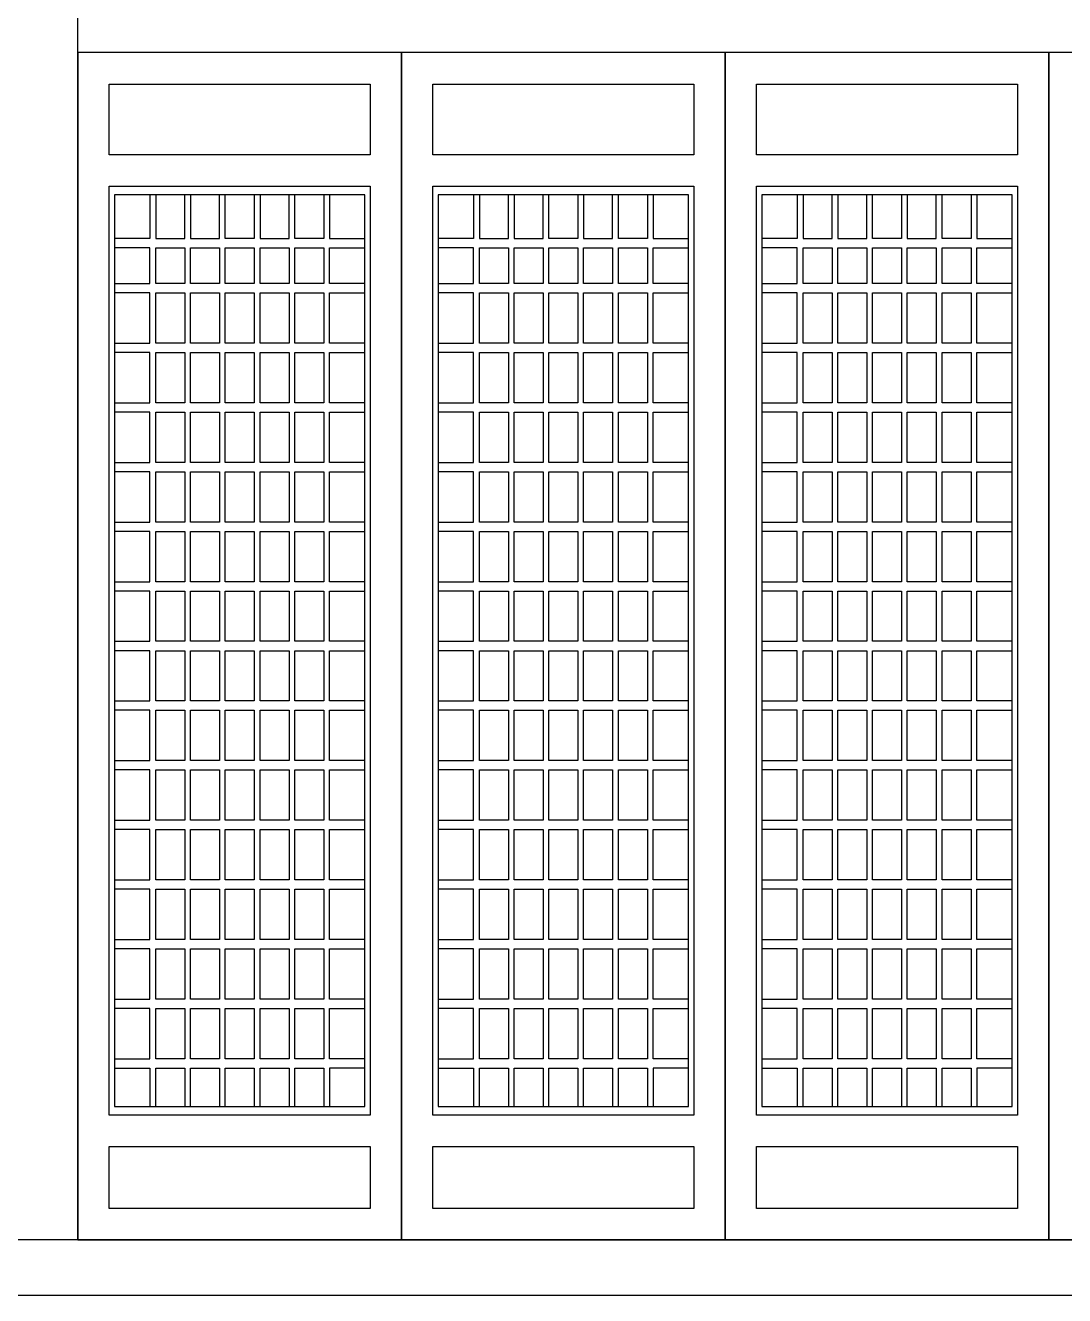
# Model space of a CAD drawing. Extents: x -20250 to 331240, y -699 to 63168.
# Drawn here: x 71886 to 73304, y 11901 to 13635 of the extents above; entities that cross this region are included whole.
import ezdxf

# ---------------------------------------------------------------- set-up
doc = ezdxf.new("R2010")
doc.units = 0
doc.header["$LTSCALE"] = 1000
doc.header["$MEASUREMENT"] = 0
doc.layers.add('WALL', color=9, linetype='Continuous')
doc.layers.add('窗', color=4, linetype='Continuous')

msp = doc.modelspace()

# ---------------------------------------------------------------- linework, layer by layer
at = {"layer": 'WALL'}
for points in [[(71958, 11977.2, 0), (71958, 13711.4, 0)], [(77782.2, 11977.2, 0), (68899.1, 11977.2, 0)], [(77782.2, 11901.2, 0), (68899.1, 11901.2, 0)]]:
    msp.add_polyline3d(points, dxfattribs=at)
at = {"layer": '窗'}
for points in [[(72399.6, 13597.8, 0), (71958, 13597.8, 0), (71958, 11977.2, 0), (72399.6, 11977.2, 0)], [(72841.2, 13597.8, 0), (72399.6, 13597.8, 0), (72399.6, 11977.2, 0), (72841.2, 11977.2, 0)], [(73282.7, 13597.8, 0), (72841.2, 13597.8, 0), (72841.2, 11977.2, 0), (73282.7, 11977.2, 0)], [(73724.3, 13597.8, 0), (73282.7, 13597.8, 0), (73282.7, 11977.2, 0), (73724.3, 11977.2, 0)], [(72000.8, 13555, 0), (72356.8, 13555, 0), (72356.8, 13458.2, 0), (72000.8, 13458.2, 0)], [(72442.4, 13555, 0), (72798.3, 13555, 0), (72798.3, 13458.2, 0), (72442.4, 13458.2, 0)], [(72884, 13555, 0), (73239.9, 13555, 0), (73239.9, 13458.2, 0), (72884, 13458.2, 0)], [(72000.8, 13415.4, 0), (72356.8, 13415.4, 0), (72356.8, 12147.5, 0), (72000.8, 12147.5, 0)], [(72008, 13403.7, 0), (72008, 12159.2, 0), (72349.6, 12159.2, 0), (72349.6, 13403.7, 0)], [(72442.4, 13415.4, 0), (72798.3, 13415.4, 0), (72798.3, 12147.5, 0), (72442.4, 12147.5, 0)], [(72449.6, 13403.7, 0), (72449.6, 12159.2, 0), (72791.1, 12159.2, 0), (72791.1, 13403.7, 0)], [(72884, 13415.4, 0), (73239.9, 13415.4, 0), (73239.9, 12147.5, 0), (72884, 12147.5, 0)], [(72891.2, 13403.7, 0), (72891.2, 12159.2, 0), (73232.7, 12159.2, 0), (73232.7, 13403.7, 0)], [(72103.7, 13282.7, 0), (72064.2, 13282.7, 0), (72064.2, 13331.2, 0), (72103.7, 13331.2, 0)], [(72111.6, 13331.2, 0), (72151.1, 13331.2, 0), (72151.1, 13282.7, 0), (72111.6, 13282.7, 0)], [(72159, 13331.2, 0), (72198.5, 13331.2, 0), (72198.5, 13282.7, 0), (72159, 13282.7, 0)], [(72206.5, 13331.2, 0), (72246, 13331.2, 0), (72246, 13282.7, 0), (72206.5, 13282.7, 0)], [(72253.9, 13331.2, 0), (72293.4, 13331.2, 0), (72293.4, 13282.7, 0), (72253.9, 13282.7, 0)], [(72545.3, 13282.7, 0), (72505.8, 13282.7, 0), (72505.8, 13331.2, 0), (72545.3, 13331.2, 0)], [(72553.2, 13331.2, 0), (72592.7, 13331.2, 0), (72592.7, 13282.7, 0), (72553.2, 13282.7, 0)], [(72600.6, 13331.2, 0), (72640.1, 13331.2, 0), (72640.1, 13282.7, 0), (72600.6, 13282.7, 0)], [(72648, 13331.2, 0), (72687.5, 13331.2, 0), (72687.5, 13282.7, 0), (72648, 13282.7, 0)], [(72695.5, 13331.2, 0), (72735, 13331.2, 0), (72735, 13282.7, 0), (72695.5, 13282.7, 0)], [(72986.9, 13282.7, 0), (72947.3, 13282.7, 0), (72947.3, 13331.2, 0), (72986.9, 13331.2, 0)], [(72994.8, 13331.2, 0), (73034.3, 13331.2, 0), (73034.3, 13282.7, 0), (72994.8, 13282.7, 0)], [(73042.2, 13331.2, 0), (73081.7, 13331.2, 0), (73081.7, 13282.7, 0), (73042.2, 13282.7, 0)], [(73089.6, 13331.2, 0), (73129.1, 13331.2, 0), (73129.1, 13282.7, 0), (73089.6, 13282.7, 0)], [(73137, 13331.2, 0), (73176.5, 13331.2, 0), (73176.5, 13282.7, 0), (73137, 13282.7, 0)], [(72103.7, 13201.2, 0), (72064.2, 13201.2, 0), (72064.2, 13269.8, 0), (72103.7, 13269.8, 0)], [(72151.1, 13201.2, 0), (72111.6, 13201.2, 0), (72111.6, 13269.8, 0), (72151.1, 13269.8, 0)], [(72159, 13269.8, 0), (72198.5, 13269.8, 0), (72198.5, 13201.2, 0), (72159, 13201.2, 0)], [(72246, 13201.2, 0), (72206.5, 13201.2, 0), (72206.5, 13269.8, 0), (72246, 13269.8, 0)], [(72253.9, 13269.8, 0), (72293.4, 13269.8, 0), (72293.4, 13201.2, 0), (72253.9, 13201.2, 0)], [(72545.3, 13201.2, 0), (72505.8, 13201.2, 0), (72505.8, 13269.8, 0), (72545.3, 13269.8, 0)], [(72592.7, 13201.2, 0), (72553.2, 13201.2, 0), (72553.2, 13269.8, 0), (72592.7, 13269.8, 0)], [(72600.6, 13269.8, 0), (72640.1, 13269.8, 0), (72640.1, 13201.2, 0), (72600.6, 13201.2, 0)], [(72687.5, 13201.2, 0), (72648, 13201.2, 0), (72648, 13269.8, 0), (72687.5, 13269.8, 0)], [(72695.5, 13269.8, 0), (72735, 13269.8, 0), (72735, 13201.2, 0), (72695.5, 13201.2, 0)], [(72986.9, 13201.2, 0), (72947.3, 13201.2, 0), (72947.3, 13269.8, 0), (72986.9, 13269.8, 0)], [(73034.3, 13201.2, 0), (72994.8, 13201.2, 0), (72994.8, 13269.8, 0), (73034.3, 13269.8, 0)], [(73042.2, 13269.8, 0), (73081.7, 13269.8, 0), (73081.7, 13201.2, 0), (73042.2, 13201.2, 0)], [(73129.1, 13201.2, 0), (73089.6, 13201.2, 0), (73089.6, 13269.8, 0), (73129.1, 13269.8, 0)], [(73137, 13269.8, 0), (73176.5, 13269.8, 0), (73176.5, 13201.2, 0), (73137, 13201.2, 0)], [(72103.7, 13119.9, 0), (72064.2, 13119.9, 0), (72064.2, 13188.4, 0), (72103.7, 13188.4, 0)], [(72111.6, 13188.4, 0), (72151.1, 13188.4, 0), (72151.1, 13119.9, 0), (72111.6, 13119.9, 0)], [(72159, 13188.4, 0), (72198.5, 13188.4, 0), (72198.5, 13119.9, 0), (72159, 13119.9, 0)], [(72206.5, 13188.4, 0), (72246, 13188.4, 0), (72246, 13119.9, 0), (72206.5, 13119.9, 0)], [(72253.9, 13188.4, 0), (72293.4, 13188.4, 0), (72293.4, 13119.9, 0), (72253.9, 13119.9, 0)], [(72545.3, 13119.9, 0), (72505.8, 13119.9, 0), (72505.8, 13188.4, 0), (72545.3, 13188.4, 0)], [(72553.2, 13188.4, 0), (72592.7, 13188.4, 0), (72592.7, 13119.9, 0), (72553.2, 13119.9, 0)], [(72600.6, 13188.4, 0), (72640.1, 13188.4, 0), (72640.1, 13119.9, 0), (72600.6, 13119.9, 0)], [(72648, 13188.4, 0), (72687.5, 13188.4, 0), (72687.5, 13119.9, 0), (72648, 13119.9, 0)], [(72695.5, 13188.4, 0), (72735, 13188.4, 0), (72735, 13119.9, 0), (72695.5, 13119.9, 0)], [(72986.9, 13119.9, 0), (72947.3, 13119.9, 0), (72947.3, 13188.4, 0), (72986.9, 13188.4, 0)], [(72994.8, 13188.4, 0), (73034.3, 13188.4, 0), (73034.3, 13119.9, 0), (72994.8, 13119.9, 0)], [(73042.2, 13188.4, 0), (73081.7, 13188.4, 0), (73081.7, 13119.9, 0), (73042.2, 13119.9, 0)], [(73089.6, 13188.4, 0), (73129.1, 13188.4, 0), (73129.1, 13119.9, 0), (73089.6, 13119.9, 0)], [(73137, 13188.4, 0), (73176.5, 13188.4, 0), (73176.5, 13119.9, 0), (73137, 13119.9, 0)], [(72103.7, 13038.5, 0), (72064.2, 13038.5, 0), (72064.2, 13107, 0), (72103.7, 13107, 0)], [(72151.1, 13038.5, 0), (72111.6, 13038.5, 0), (72111.6, 13107, 0), (72151.1, 13107, 0)], [(72159, 13107, 0), (72198.5, 13107, 0), (72198.5, 13038.5, 0), (72159, 13038.5, 0)], [(72246, 13038.5, 0), (72206.5, 13038.5, 0), (72206.5, 13107, 0), (72246, 13107, 0)], [(72253.9, 13107, 0), (72293.4, 13107, 0), (72293.4, 13038.5, 0), (72253.9, 13038.5, 0)], [(72545.3, 13038.5, 0), (72505.8, 13038.5, 0), (72505.8, 13107, 0), (72545.3, 13107, 0)], [(72592.7, 13038.5, 0), (72553.2, 13038.5, 0), (72553.2, 13107, 0), (72592.7, 13107, 0)], [(72600.6, 13107, 0), (72640.1, 13107, 0), (72640.1, 13038.5, 0), (72600.6, 13038.5, 0)], [(72687.5, 13038.5, 0), (72648, 13038.5, 0), (72648, 13107, 0), (72687.5, 13107, 0)], [(72695.5, 13107, 0), (72735, 13107, 0), (72735, 13038.5, 0), (72695.5, 13038.5, 0)], [(72986.9, 13038.5, 0), (72947.3, 13038.5, 0), (72947.3, 13107, 0), (72986.9, 13107, 0)], [(73034.3, 13038.5, 0), (72994.8, 13038.5, 0), (72994.8, 13107, 0), (73034.3, 13107, 0)], [(73042.2, 13107, 0), (73081.7, 13107, 0), (73081.7, 13038.5, 0), (73042.2, 13038.5, 0)], [(73129.1, 13038.5, 0), (73089.6, 13038.5, 0), (73089.6, 13107, 0), (73129.1, 13107, 0)], [(73137, 13107, 0), (73176.5, 13107, 0), (73176.5, 13038.5, 0), (73137, 13038.5, 0)], [(72103.7, 12957.1, 0), (72064.2, 12957.1, 0), (72064.2, 13025.7, 0), (72103.7, 13025.7, 0)], [(72111.6, 13025.7, 0), (72151.1, 13025.7, 0), (72151.1, 12957.1, 0), (72111.6, 12957.1, 0)], [(72159, 13025.7, 0), (72198.5, 13025.7, 0), (72198.5, 12957.1, 0), (72159, 12957.1, 0)], [(72206.5, 13025.7, 0), (72246, 13025.7, 0), (72246, 12957.1, 0), (72206.5, 12957.1, 0)], [(72253.9, 13025.7, 0), (72293.4, 13025.7, 0), (72293.4, 12957.1, 0), (72253.9, 12957.1, 0)], [(72545.3, 12957.1, 0), (72505.8, 12957.1, 0), (72505.8, 13025.7, 0), (72545.3, 13025.7, 0)], [(72553.2, 13025.7, 0), (72592.7, 13025.7, 0), (72592.7, 12957.1, 0), (72553.2, 12957.1, 0)], [(72600.6, 13025.7, 0), (72640.1, 13025.7, 0), (72640.1, 12957.1, 0), (72600.6, 12957.1, 0)], [(72648, 13025.7, 0), (72687.5, 13025.7, 0), (72687.5, 12957.1, 0), (72648, 12957.1, 0)], [(72695.5, 13025.7, 0), (72735, 13025.7, 0), (72735, 12957.1, 0), (72695.5, 12957.1, 0)], [(72986.9, 12957.1, 0), (72947.3, 12957.1, 0), (72947.3, 13025.7, 0), (72986.9, 13025.7, 0)], [(72994.8, 13025.7, 0), (73034.3, 13025.7, 0), (73034.3, 12957.1, 0), (72994.8, 12957.1, 0)], [(73042.2, 13025.7, 0), (73081.7, 13025.7, 0), (73081.7, 12957.1, 0), (73042.2, 12957.1, 0)], [(73089.6, 13025.7, 0), (73129.1, 13025.7, 0), (73129.1, 12957.1, 0), (73089.6, 12957.1, 0)], [(73137, 13025.7, 0), (73176.5, 13025.7, 0), (73176.5, 12957.1, 0), (73137, 12957.1, 0)], [(72103.7, 12875.7, 0), (72064.2, 12875.7, 0), (72064.2, 12944.2, 0), (72103.7, 12944.2, 0)], [(72151.1, 12875.7, 0), (72111.6, 12875.7, 0), (72111.6, 12944.2, 0), (72151.1, 12944.2, 0)], [(72159, 12944.2, 0), (72198.5, 12944.2, 0), (72198.5, 12875.7, 0), (72159, 12875.7, 0)], [(72246, 12875.7, 0), (72206.5, 12875.7, 0), (72206.5, 12944.2, 0), (72246, 12944.2, 0)], [(72253.9, 12944.2, 0), (72293.4, 12944.2, 0), (72293.4, 12875.7, 0), (72253.9, 12875.7, 0)], [(72545.3, 12875.7, 0), (72505.8, 12875.7, 0), (72505.8, 12944.2, 0), (72545.3, 12944.2, 0)], [(72592.7, 12875.7, 0), (72553.2, 12875.7, 0), (72553.2, 12944.2, 0), (72592.7, 12944.2, 0)], [(72600.6, 12944.2, 0), (72640.1, 12944.2, 0), (72640.1, 12875.7, 0), (72600.6, 12875.7, 0)], [(72687.5, 12875.7, 0), (72648, 12875.7, 0), (72648, 12944.2, 0), (72687.5, 12944.2, 0)], [(72695.5, 12944.2, 0), (72735, 12944.2, 0), (72735, 12875.7, 0), (72695.5, 12875.7, 0)], [(72986.9, 12875.7, 0), (72947.3, 12875.7, 0), (72947.3, 12944.2, 0), (72986.9, 12944.2, 0)], [(73034.3, 12875.7, 0), (72994.8, 12875.7, 0), (72994.8, 12944.2, 0), (73034.3, 12944.2, 0)], [(73042.2, 12944.2, 0), (73081.7, 12944.2, 0), (73081.7, 12875.7, 0), (73042.2, 12875.7, 0)], [(73129.1, 12875.7, 0), (73089.6, 12875.7, 0), (73089.6, 12944.2, 0), (73129.1, 12944.2, 0)], [(73137, 12944.2, 0), (73176.5, 12944.2, 0), (73176.5, 12875.7, 0), (73137, 12875.7, 0)], [(72103.7, 12794.3, 0), (72064.2, 12794.3, 0), (72064.2, 12862.9, 0), (72103.7, 12862.9, 0)], [(72111.6, 12862.9, 0), (72151.1, 12862.9, 0), (72151.1, 12794.3, 0), (72111.6, 12794.3, 0)], [(72159, 12862.9, 0), (72198.5, 12862.9, 0), (72198.5, 12794.3, 0), (72159, 12794.3, 0)], [(72206.5, 12862.9, 0), (72246, 12862.9, 0), (72246, 12794.3, 0), (72206.5, 12794.3, 0)], [(72253.9, 12862.9, 0), (72293.4, 12862.9, 0), (72293.4, 12794.3, 0), (72253.9, 12794.3, 0)], [(72545.3, 12794.3, 0), (72505.8, 12794.3, 0), (72505.8, 12862.9, 0), (72545.3, 12862.9, 0)], [(72553.2, 12862.9, 0), (72592.7, 12862.9, 0), (72592.7, 12794.3, 0), (72553.2, 12794.3, 0)], [(72600.6, 12862.9, 0), (72640.1, 12862.9, 0), (72640.1, 12794.3, 0), (72600.6, 12794.3, 0)], [(72648, 12862.9, 0), (72687.5, 12862.9, 0), (72687.5, 12794.3, 0), (72648, 12794.3, 0)], [(72695.5, 12862.9, 0), (72735, 12862.9, 0), (72735, 12794.3, 0), (72695.5, 12794.3, 0)], [(72986.9, 12794.3, 0), (72947.3, 12794.3, 0), (72947.3, 12862.9, 0), (72986.9, 12862.9, 0)], [(72994.8, 12862.9, 0), (73034.3, 12862.9, 0), (73034.3, 12794.3, 0), (72994.8, 12794.3, 0)], [(73042.2, 12862.9, 0), (73081.7, 12862.9, 0), (73081.7, 12794.3, 0), (73042.2, 12794.3, 0)], [(73089.6, 12862.9, 0), (73129.1, 12862.9, 0), (73129.1, 12794.3, 0), (73089.6, 12794.3, 0)], [(73137, 12862.9, 0), (73176.5, 12862.9, 0), (73176.5, 12794.3, 0), (73137, 12794.3, 0)], [(72103.7, 12712.9, 0), (72064.2, 12712.9, 0), (72064.2, 12781.5, 0), (72103.7, 12781.5, 0)], [(72151.1, 12712.9, 0), (72111.6, 12712.9, 0), (72111.6, 12781.5, 0), (72151.1, 12781.5, 0)], [(72159, 12781.5, 0), (72198.5, 12781.5, 0), (72198.5, 12712.9, 0), (72159, 12712.9, 0)], [(72246, 12712.9, 0), (72206.5, 12712.9, 0), (72206.5, 12781.5, 0), (72246, 12781.5, 0)], [(72253.9, 12781.5, 0), (72293.4, 12781.5, 0), (72293.4, 12712.9, 0), (72253.9, 12712.9, 0)], [(72545.3, 12712.9, 0), (72505.8, 12712.9, 0), (72505.8, 12781.5, 0), (72545.3, 12781.5, 0)], [(72592.7, 12712.9, 0), (72553.2, 12712.9, 0), (72553.2, 12781.5, 0), (72592.7, 12781.5, 0)], [(72600.6, 12781.5, 0), (72640.1, 12781.5, 0), (72640.1, 12712.9, 0), (72600.6, 12712.9, 0)], [(72687.5, 12712.9, 0), (72648, 12712.9, 0), (72648, 12781.5, 0), (72687.5, 12781.5, 0)], [(72695.5, 12781.5, 0), (72735, 12781.5, 0), (72735, 12712.9, 0), (72695.5, 12712.9, 0)], [(72986.9, 12712.9, 0), (72947.3, 12712.9, 0), (72947.3, 12781.5, 0), (72986.9, 12781.5, 0)], [(73034.3, 12712.9, 0), (72994.8, 12712.9, 0), (72994.8, 12781.5, 0), (73034.3, 12781.5, 0)], [(73042.2, 12781.5, 0), (73081.7, 12781.5, 0), (73081.7, 12712.9, 0), (73042.2, 12712.9, 0)], [(73129.1, 12712.9, 0), (73089.6, 12712.9, 0), (73089.6, 12781.5, 0), (73129.1, 12781.5, 0)], [(73137, 12781.5, 0), (73176.5, 12781.5, 0), (73176.5, 12712.9, 0), (73137, 12712.9, 0)], [(72103.7, 12631.5, 0), (72064.2, 12631.5, 0), (72064.2, 12700.1, 0), (72103.7, 12700.1, 0)], [(72111.6, 12700.1, 0), (72151.1, 12700.1, 0), (72151.1, 12631.5, 0), (72111.6, 12631.5, 0)], [(72159, 12700.1, 0), (72198.5, 12700.1, 0), (72198.5, 12631.5, 0), (72159, 12631.5, 0)], [(72206.5, 12700.1, 0), (72246, 12700.1, 0), (72246, 12631.5, 0), (72206.5, 12631.5, 0)], [(72253.9, 12700.1, 0), (72293.4, 12700.1, 0), (72293.4, 12631.5, 0), (72253.9, 12631.5, 0)], [(72545.3, 12631.5, 0), (72505.8, 12631.5, 0), (72505.8, 12700.1, 0), (72545.3, 12700.1, 0)], [(72553.2, 12700.1, 0), (72592.7, 12700.1, 0), (72592.7, 12631.5, 0), (72553.2, 12631.5, 0)], [(72600.6, 12700.1, 0), (72640.1, 12700.1, 0), (72640.1, 12631.5, 0), (72600.6, 12631.5, 0)], [(72648, 12700.1, 0), (72687.5, 12700.1, 0), (72687.5, 12631.5, 0), (72648, 12631.5, 0)], [(72695.5, 12700.1, 0), (72735, 12700.1, 0), (72735, 12631.5, 0), (72695.5, 12631.5, 0)], [(72986.9, 12631.5, 0), (72947.3, 12631.5, 0), (72947.3, 12700.1, 0), (72986.9, 12700.1, 0)], [(72994.8, 12700.1, 0), (73034.3, 12700.1, 0), (73034.3, 12631.5, 0), (72994.8, 12631.5, 0)], [(73042.2, 12700.1, 0), (73081.7, 12700.1, 0), (73081.7, 12631.5, 0), (73042.2, 12631.5, 0)], [(73089.6, 12700.1, 0), (73129.1, 12700.1, 0), (73129.1, 12631.5, 0), (73089.6, 12631.5, 0)], [(73137, 12700.1, 0), (73176.5, 12700.1, 0), (73176.5, 12631.5, 0), (73137, 12631.5, 0)], [(72103.7, 12550.1, 0), (72064.2, 12550.1, 0), (72064.2, 12618.7, 0), (72103.7, 12618.7, 0)], [(72151.1, 12550.1, 0), (72111.6, 12550.1, 0), (72111.6, 12618.7, 0), (72151.1, 12618.7, 0)], [(72159, 12618.7, 0), (72198.5, 12618.7, 0), (72198.5, 12550.1, 0), (72159, 12550.1, 0)], [(72246, 12550.1, 0), (72206.5, 12550.1, 0), (72206.5, 12618.7, 0), (72246, 12618.7, 0)], [(72253.9, 12618.7, 0), (72293.4, 12618.7, 0), (72293.4, 12550.1, 0), (72253.9, 12550.1, 0)], [(72545.3, 12550.1, 0), (72505.8, 12550.1, 0), (72505.8, 12618.7, 0), (72545.3, 12618.7, 0)], [(72592.7, 12550.1, 0), (72553.2, 12550.1, 0), (72553.2, 12618.7, 0), (72592.7, 12618.7, 0)], [(72600.6, 12618.7, 0), (72640.1, 12618.7, 0), (72640.1, 12550.1, 0), (72600.6, 12550.1, 0)], [(72687.5, 12550.1, 0), (72648, 12550.1, 0), (72648, 12618.7, 0), (72687.5, 12618.7, 0)], [(72695.5, 12618.7, 0), (72735, 12618.7, 0), (72735, 12550.1, 0), (72695.5, 12550.1, 0)], [(72986.9, 12550.1, 0), (72947.3, 12550.1, 0), (72947.3, 12618.7, 0), (72986.9, 12618.7, 0)], [(73034.3, 12550.1, 0), (72994.8, 12550.1, 0), (72994.8, 12618.7, 0), (73034.3, 12618.7, 0)], [(73042.2, 12618.7, 0), (73081.7, 12618.7, 0), (73081.7, 12550.1, 0), (73042.2, 12550.1, 0)], [(73129.1, 12550.1, 0), (73089.6, 12550.1, 0), (73089.6, 12618.7, 0), (73129.1, 12618.7, 0)], [(73137, 12618.7, 0), (73176.5, 12618.7, 0), (73176.5, 12550.1, 0), (73137, 12550.1, 0)], [(72103.7, 12468.7, 0), (72064.2, 12468.7, 0), (72064.2, 12537.3, 0), (72103.7, 12537.3, 0)], [(72151.1, 12468.7, 0), (72111.6, 12468.7, 0), (72111.6, 12537.3, 0), (72151.1, 12537.3, 0)], [(72159, 12537.3, 0), (72198.5, 12537.3, 0), (72198.5, 12468.7, 0), (72159, 12468.7, 0)], [(72246, 12468.7, 0), (72206.5, 12468.7, 0), (72206.5, 12537.3, 0), (72246, 12537.3, 0)], [(72253.9, 12537.3, 0), (72293.4, 12537.3, 0), (72293.4, 12468.7, 0), (72253.9, 12468.7, 0)], [(72545.3, 12468.7, 0), (72505.8, 12468.7, 0), (72505.8, 12537.3, 0), (72545.3, 12537.3, 0)], [(72592.7, 12468.7, 0), (72553.2, 12468.7, 0), (72553.2, 12537.3, 0), (72592.7, 12537.3, 0)], [(72600.6, 12537.3, 0), (72640.1, 12537.3, 0), (72640.1, 12468.7, 0), (72600.6, 12468.7, 0)], [(72687.5, 12468.7, 0), (72648, 12468.7, 0), (72648, 12537.3, 0), (72687.5, 12537.3, 0)], [(72695.5, 12537.3, 0), (72735, 12537.3, 0), (72735, 12468.7, 0), (72695.5, 12468.7, 0)], [(72986.9, 12468.7, 0), (72947.3, 12468.7, 0), (72947.3, 12537.3, 0), (72986.9, 12537.3, 0)], [(73034.3, 12468.7, 0), (72994.8, 12468.7, 0), (72994.8, 12537.3, 0), (73034.3, 12537.3, 0)], [(73042.2, 12537.3, 0), (73081.7, 12537.3, 0), (73081.7, 12468.7, 0), (73042.2, 12468.7, 0)], [(73129.1, 12468.7, 0), (73089.6, 12468.7, 0), (73089.6, 12537.3, 0), (73129.1, 12537.3, 0)], [(73137, 12537.3, 0), (73176.5, 12537.3, 0), (73176.5, 12468.7, 0), (73137, 12468.7, 0)], [(72103.7, 12387.3, 0), (72064.2, 12387.3, 0), (72064.2, 12455.9, 0), (72103.7, 12455.9, 0)], [(72151.1, 12387.3, 0), (72111.6, 12387.3, 0), (72111.6, 12455.9, 0), (72151.1, 12455.9, 0)], [(72159, 12455.9, 0), (72198.5, 12455.9, 0), (72198.5, 12387.3, 0), (72159, 12387.3, 0)], [(72246, 12387.3, 0), (72206.5, 12387.3, 0), (72206.5, 12455.9, 0), (72246, 12455.9, 0)], [(72253.9, 12455.9, 0), (72293.4, 12455.9, 0), (72293.4, 12387.3, 0), (72253.9, 12387.3, 0)], [(72545.3, 12387.3, 0), (72505.8, 12387.3, 0), (72505.8, 12455.9, 0), (72545.3, 12455.9, 0)], [(72592.7, 12387.3, 0), (72553.2, 12387.3, 0), (72553.2, 12455.9, 0), (72592.7, 12455.9, 0)], [(72600.6, 12455.9, 0), (72640.1, 12455.9, 0), (72640.1, 12387.3, 0), (72600.6, 12387.3, 0)], [(72687.5, 12387.3, 0), (72648, 12387.3, 0), (72648, 12455.9, 0), (72687.5, 12455.9, 0)], [(72695.5, 12455.9, 0), (72735, 12455.9, 0), (72735, 12387.3, 0), (72695.5, 12387.3, 0)], [(72986.9, 12387.3, 0), (72947.3, 12387.3, 0), (72947.3, 12455.9, 0), (72986.9, 12455.9, 0)], [(73034.3, 12387.3, 0), (72994.8, 12387.3, 0), (72994.8, 12455.9, 0), (73034.3, 12455.9, 0)], [(73042.2, 12455.9, 0), (73081.7, 12455.9, 0), (73081.7, 12387.3, 0), (73042.2, 12387.3, 0)], [(73129.1, 12387.3, 0), (73089.6, 12387.3, 0), (73089.6, 12455.9, 0), (73129.1, 12455.9, 0)], [(73137, 12455.9, 0), (73176.5, 12455.9, 0), (73176.5, 12387.3, 0), (73137, 12387.3, 0)], [(72103.7, 12305.9, 0), (72064.2, 12305.9, 0), (72064.2, 12374.5, 0), (72103.7, 12374.5, 0)], [(72151.1, 12305.9, 0), (72111.6, 12305.9, 0), (72111.6, 12374.5, 0), (72151.1, 12374.5, 0)], [(72159, 12374.5, 0), (72198.5, 12374.5, 0), (72198.5, 12305.9, 0), (72159, 12305.9, 0)], [(72246, 12305.9, 0), (72206.5, 12305.9, 0), (72206.5, 12374.5, 0), (72246, 12374.5, 0)], [(72253.9, 12374.5, 0), (72293.4, 12374.5, 0), (72293.4, 12305.9, 0), (72253.9, 12305.9, 0)], [(72545.3, 12305.9, 0), (72505.8, 12305.9, 0), (72505.8, 12374.5, 0), (72545.3, 12374.5, 0)], [(72592.7, 12305.9, 0), (72553.2, 12305.9, 0), (72553.2, 12374.5, 0), (72592.7, 12374.5, 0)], [(72600.6, 12374.5, 0), (72640.1, 12374.5, 0), (72640.1, 12305.9, 0), (72600.6, 12305.9, 0)], [(72687.5, 12305.9, 0), (72648, 12305.9, 0), (72648, 12374.5, 0), (72687.5, 12374.5, 0)], [(72695.5, 12374.5, 0), (72735, 12374.5, 0), (72735, 12305.9, 0), (72695.5, 12305.9, 0)], [(72986.9, 12305.9, 0), (72947.3, 12305.9, 0), (72947.3, 12374.5, 0), (72986.9, 12374.5, 0)], [(73034.3, 12305.9, 0), (72994.8, 12305.9, 0), (72994.8, 12374.5, 0), (73034.3, 12374.5, 0)], [(73042.2, 12374.5, 0), (73081.7, 12374.5, 0), (73081.7, 12305.9, 0), (73042.2, 12305.9, 0)], [(73129.1, 12305.9, 0), (73089.6, 12305.9, 0), (73089.6, 12374.5, 0), (73129.1, 12374.5, 0)], [(73137, 12374.5, 0), (73176.5, 12374.5, 0), (73176.5, 12305.9, 0), (73137, 12305.9, 0)], [(72103.7, 12224.6, 0), (72064.2, 12224.6, 0), (72064.2, 12293.1, 0), (72103.7, 12293.1, 0)], [(72151.1, 12224.6, 0), (72111.6, 12224.6, 0), (72111.6, 12293.1, 0), (72151.1, 12293.1, 0)], [(72159, 12293.1, 0), (72198.5, 12293.1, 0), (72198.5, 12224.6, 0), (72159, 12224.6, 0)], [(72246, 12224.6, 0), (72206.5, 12224.6, 0), (72206.5, 12293.1, 0), (72246, 12293.1, 0)], [(72253.9, 12293.1, 0), (72293.4, 12293.1, 0), (72293.4, 12224.6, 0), (72253.9, 12224.6, 0)], [(72545.3, 12224.6, 0), (72505.8, 12224.6, 0), (72505.8, 12293.1, 0), (72545.3, 12293.1, 0)], [(72592.7, 12224.6, 0), (72553.2, 12224.6, 0), (72553.2, 12293.1, 0), (72592.7, 12293.1, 0)], [(72600.6, 12293.1, 0), (72640.1, 12293.1, 0), (72640.1, 12224.6, 0), (72600.6, 12224.6, 0)], [(72687.5, 12224.6, 0), (72648, 12224.6, 0), (72648, 12293.1, 0), (72687.5, 12293.1, 0)], [(72695.5, 12293.1, 0), (72735, 12293.1, 0), (72735, 12224.6, 0), (72695.5, 12224.6, 0)], [(72986.9, 12224.6, 0), (72947.3, 12224.6, 0), (72947.3, 12293.1, 0), (72986.9, 12293.1, 0)], [(73034.3, 12224.6, 0), (72994.8, 12224.6, 0), (72994.8, 12293.1, 0), (73034.3, 12293.1, 0)], [(73042.2, 12293.1, 0), (73081.7, 12293.1, 0), (73081.7, 12224.6, 0), (73042.2, 12224.6, 0)], [(73129.1, 12224.6, 0), (73089.6, 12224.6, 0), (73089.6, 12293.1, 0), (73129.1, 12293.1, 0)], [(73137, 12293.1, 0), (73176.5, 12293.1, 0), (73176.5, 12224.6, 0), (73137, 12224.6, 0)], [(72000.8, 12104.7, 0), (72356.8, 12104.7, 0), (72356.8, 12020, 0), (72000.8, 12020, 0)], [(72442.4, 12104.7, 0), (72798.3, 12104.7, 0), (72798.3, 12020, 0), (72442.4, 12020, 0)], [(72884, 12104.7, 0), (73239.9, 12104.7, 0), (73239.9, 12020, 0), (72884, 12020, 0)]]:
    msp.add_polyline3d(points, close=True, dxfattribs=at)
for points in [[(72056.3, 13403.7, 0), (72056.3, 13344, 0), (72008, 13344, 0)], [(72064.2, 13403.7, 0), (72064.2, 13344, 0), (72103.7, 13344, 0), (72103.7, 13403.7, 0)], [(72111.6, 13403.7, 0), (72111.6, 13344, 0), (72151.1, 13344, 0), (72151.1, 13403.7, 0)], [(72198.5, 13403.7, 0), (72198.5, 13344, 0), (72159, 13344, 0), (72159, 13403.7, 0)], [(72206.5, 13403.7, 0), (72206.5, 13344, 0), (72246, 13344, 0), (72246, 13403.7, 0)], [(72293.4, 13403.7, 0), (72293.4, 13344, 0), (72253.9, 13344, 0), (72253.9, 13403.7, 0)], [(72301.3, 13403.7, 0), (72301.3, 13344, 0), (72349.6, 13344, 0)], [(72497.8, 13403.7, 0), (72497.8, 13344, 0), (72449.6, 13344, 0)], [(72505.8, 13403.7, 0), (72505.8, 13344, 0), (72545.3, 13344, 0), (72545.3, 13403.7, 0)], [(72553.2, 13403.7, 0), (72553.2, 13344, 0), (72592.7, 13344, 0), (72592.7, 13403.7, 0)], [(72640.1, 13403.7, 0), (72640.1, 13344, 0), (72600.6, 13344, 0), (72600.6, 13403.7, 0)], [(72648, 13403.7, 0), (72648, 13344, 0), (72687.5, 13344, 0), (72687.5, 13403.7, 0)], [(72735, 13403.7, 0), (72735, 13344, 0), (72695.5, 13344, 0), (72695.5, 13403.7, 0)], [(72742.9, 13403.7, 0), (72742.9, 13344, 0), (72791.1, 13344, 0)], [(72939.4, 13403.7, 0), (72939.4, 13344, 0), (72891.2, 13344, 0)], [(72947.3, 13403.7, 0), (72947.3, 13344, 0), (72986.9, 13344, 0), (72986.9, 13403.7, 0)], [(72994.8, 13403.7, 0), (72994.8, 13344, 0), (73034.3, 13344, 0), (73034.3, 13403.7, 0)], [(73081.7, 13403.7, 0), (73081.7, 13344, 0), (73042.2, 13344, 0), (73042.2, 13403.7, 0)], [(73089.6, 13403.7, 0), (73089.6, 13344, 0), (73129.1, 13344, 0), (73129.1, 13403.7, 0)], [(73176.5, 13403.7, 0), (73176.5, 13344, 0), (73137, 13344, 0), (73137, 13403.7, 0)], [(73184.5, 13403.7, 0), (73184.5, 13344, 0), (73232.7, 13344, 0)], [(72008, 13282.7, 0), (72056.3, 13282.7, 0), (72056.3, 13331.2, 0), (72008, 13331.2, 0)], [(72349.6, 13282.7, 0), (72301.3, 13282.7, 0), (72301.3, 13331.2, 0), (72349.6, 13331.2, 0)], [(72449.6, 13282.7, 0), (72497.8, 13282.7, 0), (72497.8, 13331.2, 0), (72449.6, 13331.2, 0)], [(72791.1, 13282.7, 0), (72742.9, 13282.7, 0), (72742.9, 13331.2, 0), (72791.1, 13331.2, 0)], [(72891.2, 13282.7, 0), (72939.4, 13282.7, 0), (72939.4, 13331.2, 0), (72891.2, 13331.2, 0)], [(73232.7, 13282.7, 0), (73184.5, 13282.7, 0), (73184.5, 13331.2, 0), (73232.7, 13331.2, 0)], [(72008, 13201.2, 0), (72056.3, 13201.2, 0), (72056.3, 13269.8, 0), (72008, 13269.8, 0)], [(72349.6, 13201.2, 0), (72301.3, 13201.2, 0), (72301.3, 13269.8, 0), (72349.6, 13269.8, 0)], [(72449.6, 13201.2, 0), (72497.8, 13201.2, 0), (72497.8, 13269.8, 0), (72449.6, 13269.8, 0)], [(72791.1, 13201.2, 0), (72742.9, 13201.2, 0), (72742.9, 13269.8, 0), (72791.1, 13269.8, 0)], [(72891.2, 13201.2, 0), (72939.4, 13201.2, 0), (72939.4, 13269.8, 0), (72891.2, 13269.8, 0)], [(73232.7, 13201.2, 0), (73184.5, 13201.2, 0), (73184.5, 13269.8, 0), (73232.7, 13269.8, 0)], [(72008, 13119.9, 0), (72056.3, 13119.9, 0), (72056.3, 13188.4, 0), (72008, 13188.4, 0)], [(72349.6, 13119.9, 0), (72301.3, 13119.9, 0), (72301.3, 13188.4, 0), (72349.6, 13188.4, 0)], [(72449.6, 13119.9, 0), (72497.8, 13119.9, 0), (72497.8, 13188.4, 0), (72449.6, 13188.4, 0)], [(72791.1, 13119.9, 0), (72742.9, 13119.9, 0), (72742.9, 13188.4, 0), (72791.1, 13188.4, 0)], [(72891.2, 13119.9, 0), (72939.4, 13119.9, 0), (72939.4, 13188.4, 0), (72891.2, 13188.4, 0)], [(73232.7, 13119.9, 0), (73184.5, 13119.9, 0), (73184.5, 13188.4, 0), (73232.7, 13188.4, 0)], [(72008, 13038.5, 0), (72056.3, 13038.5, 0), (72056.3, 13107, 0), (72008, 13107, 0)], [(72349.6, 13038.5, 0), (72301.3, 13038.5, 0), (72301.3, 13107, 0), (72349.6, 13107, 0)], [(72449.6, 13038.5, 0), (72497.8, 13038.5, 0), (72497.8, 13107, 0), (72449.6, 13107, 0)], [(72791.1, 13038.5, 0), (72742.9, 13038.5, 0), (72742.9, 13107, 0), (72791.1, 13107, 0)], [(72891.2, 13038.5, 0), (72939.4, 13038.5, 0), (72939.4, 13107, 0), (72891.2, 13107, 0)], [(73232.7, 13038.5, 0), (73184.5, 13038.5, 0), (73184.5, 13107, 0), (73232.7, 13107, 0)], [(72008, 12957.1, 0), (72056.3, 12957.1, 0), (72056.3, 13025.7, 0), (72008, 13025.7, 0)], [(72349.6, 12957.1, 0), (72301.3, 12957.1, 0), (72301.3, 13025.7, 0), (72349.6, 13025.7, 0)], [(72449.6, 12957.1, 0), (72497.8, 12957.1, 0), (72497.8, 13025.7, 0), (72449.6, 13025.7, 0)], [(72791.1, 12957.1, 0), (72742.9, 12957.1, 0), (72742.9, 13025.7, 0), (72791.1, 13025.7, 0)], [(72891.2, 12957.1, 0), (72939.4, 12957.1, 0), (72939.4, 13025.7, 0), (72891.2, 13025.7, 0)], [(73232.7, 12957.1, 0), (73184.5, 12957.1, 0), (73184.5, 13025.7, 0), (73232.7, 13025.7, 0)], [(72008, 12875.7, 0), (72056.3, 12875.7, 0), (72056.3, 12944.2, 0), (72008, 12944.2, 0)], [(72349.6, 12875.7, 0), (72301.3, 12875.7, 0), (72301.3, 12944.2, 0), (72349.6, 12944.2, 0)], [(72449.6, 12875.7, 0), (72497.8, 12875.7, 0), (72497.8, 12944.2, 0), (72449.6, 12944.2, 0)], [(72791.1, 12875.7, 0), (72742.9, 12875.7, 0), (72742.9, 12944.2, 0), (72791.1, 12944.2, 0)], [(72891.2, 12875.7, 0), (72939.4, 12875.7, 0), (72939.4, 12944.2, 0), (72891.2, 12944.2, 0)], [(73232.7, 12875.7, 0), (73184.5, 12875.7, 0), (73184.5, 12944.2, 0), (73232.7, 12944.2, 0)], [(72008, 12794.3, 0), (72056.3, 12794.3, 0), (72056.3, 12862.9, 0), (72008, 12862.9, 0)], [(72349.6, 12794.3, 0), (72301.3, 12794.3, 0), (72301.3, 12862.9, 0), (72349.6, 12862.9, 0)], [(72449.6, 12794.3, 0), (72497.8, 12794.3, 0), (72497.8, 12862.9, 0), (72449.6, 12862.9, 0)], [(72791.1, 12794.3, 0), (72742.9, 12794.3, 0), (72742.9, 12862.9, 0), (72791.1, 12862.9, 0)], [(72891.2, 12794.3, 0), (72939.4, 12794.3, 0), (72939.4, 12862.9, 0), (72891.2, 12862.9, 0)], [(73232.7, 12794.3, 0), (73184.5, 12794.3, 0), (73184.5, 12862.9, 0), (73232.7, 12862.9, 0)], [(72008, 12712.9, 0), (72056.3, 12712.9, 0), (72056.3, 12781.5, 0), (72008, 12781.5, 0)], [(72349.6, 12712.9, 0), (72301.3, 12712.9, 0), (72301.3, 12781.5, 0), (72349.6, 12781.5, 0)], [(72449.6, 12712.9, 0), (72497.8, 12712.9, 0), (72497.8, 12781.5, 0), (72449.6, 12781.5, 0)], [(72791.1, 12712.9, 0), (72742.9, 12712.9, 0), (72742.9, 12781.5, 0), (72791.1, 12781.5, 0)], [(72891.2, 12712.9, 0), (72939.4, 12712.9, 0), (72939.4, 12781.5, 0), (72891.2, 12781.5, 0)], [(73232.7, 12712.9, 0), (73184.5, 12712.9, 0), (73184.5, 12781.5, 0), (73232.7, 12781.5, 0)], [(72008, 12631.5, 0), (72056.3, 12631.5, 0), (72056.3, 12700.1, 0), (72008, 12700.1, 0)], [(72349.6, 12631.5, 0), (72301.3, 12631.5, 0), (72301.3, 12700.1, 0), (72349.6, 12700.1, 0)], [(72449.6, 12631.5, 0), (72497.8, 12631.5, 0), (72497.8, 12700.1, 0), (72449.6, 12700.1, 0)], [(72791.1, 12631.5, 0), (72742.9, 12631.5, 0), (72742.9, 12700.1, 0), (72791.1, 12700.1, 0)], [(72891.2, 12631.5, 0), (72939.4, 12631.5, 0), (72939.4, 12700.1, 0), (72891.2, 12700.1, 0)], [(73232.7, 12631.5, 0), (73184.5, 12631.5, 0), (73184.5, 12700.1, 0), (73232.7, 12700.1, 0)], [(72008, 12550.1, 0), (72056.3, 12550.1, 0), (72056.3, 12618.7, 0), (72008, 12618.7, 0)], [(72349.6, 12550.1, 0), (72301.3, 12550.1, 0), (72301.3, 12618.7, 0), (72349.6, 12618.7, 0)], [(72449.6, 12550.1, 0), (72497.8, 12550.1, 0), (72497.8, 12618.7, 0), (72449.6, 12618.7, 0)], [(72791.1, 12550.1, 0), (72742.9, 12550.1, 0), (72742.9, 12618.7, 0), (72791.1, 12618.7, 0)], [(72891.2, 12550.1, 0), (72939.4, 12550.1, 0), (72939.4, 12618.7, 0), (72891.2, 12618.7, 0)], [(73232.7, 12550.1, 0), (73184.5, 12550.1, 0), (73184.5, 12618.7, 0), (73232.7, 12618.7, 0)], [(72008, 12468.7, 0), (72056.3, 12468.7, 0), (72056.3, 12537.3, 0), (72008, 12537.3, 0)], [(72349.6, 12468.7, 0), (72301.3, 12468.7, 0), (72301.3, 12537.3, 0), (72349.6, 12537.3, 0)], [(72449.6, 12468.7, 0), (72497.8, 12468.7, 0), (72497.8, 12537.3, 0), (72449.6, 12537.3, 0)], [(72791.1, 12468.7, 0), (72742.9, 12468.7, 0), (72742.9, 12537.3, 0), (72791.1, 12537.3, 0)], [(72891.2, 12468.7, 0), (72939.4, 12468.7, 0), (72939.4, 12537.3, 0), (72891.2, 12537.3, 0)], [(73232.7, 12468.7, 0), (73184.5, 12468.7, 0), (73184.5, 12537.3, 0), (73232.7, 12537.3, 0)], [(72008, 12387.3, 0), (72056.3, 12387.3, 0), (72056.3, 12455.9, 0), (72008, 12455.9, 0)], [(72349.6, 12387.3, 0), (72301.3, 12387.3, 0), (72301.3, 12455.9, 0), (72349.6, 12455.9, 0)], [(72449.6, 12387.3, 0), (72497.8, 12387.3, 0), (72497.8, 12455.9, 0), (72449.6, 12455.9, 0)], [(72791.1, 12387.3, 0), (72742.9, 12387.3, 0), (72742.9, 12455.9, 0), (72791.1, 12455.9, 0)], [(72891.2, 12387.3, 0), (72939.4, 12387.3, 0), (72939.4, 12455.9, 0), (72891.2, 12455.9, 0)], [(73232.7, 12387.3, 0), (73184.5, 12387.3, 0), (73184.5, 12455.9, 0), (73232.7, 12455.9, 0)], [(72008, 12305.9, 0), (72056.3, 12305.9, 0), (72056.3, 12374.5, 0), (72008, 12374.5, 0)], [(72349.6, 12305.9, 0), (72301.3, 12305.9, 0), (72301.3, 12374.5, 0), (72349.6, 12374.5, 0)], [(72449.6, 12305.9, 0), (72497.8, 12305.9, 0), (72497.8, 12374.5, 0), (72449.6, 12374.5, 0)], [(72791.1, 12305.9, 0), (72742.9, 12305.9, 0), (72742.9, 12374.5, 0), (72791.1, 12374.5, 0)], [(72891.2, 12305.9, 0), (72939.4, 12305.9, 0), (72939.4, 12374.5, 0), (72891.2, 12374.5, 0)], [(73232.7, 12305.9, 0), (73184.5, 12305.9, 0), (73184.5, 12374.5, 0), (73232.7, 12374.5, 0)], [(72008, 12224.6, 0), (72056.3, 12224.6, 0), (72056.3, 12293.1, 0), (72008, 12293.1, 0)], [(72349.6, 12224.6, 0), (72301.3, 12224.6, 0), (72301.3, 12293.1, 0), (72349.6, 12293.1, 0)], [(72449.6, 12224.6, 0), (72497.8, 12224.6, 0), (72497.8, 12293.1, 0), (72449.6, 12293.1, 0)], [(72791.1, 12224.6, 0), (72742.9, 12224.6, 0), (72742.9, 12293.1, 0), (72791.1, 12293.1, 0)], [(72891.2, 12224.6, 0), (72939.4, 12224.6, 0), (72939.4, 12293.1, 0), (72891.2, 12293.1, 0)], [(73232.7, 12224.6, 0), (73184.5, 12224.6, 0), (73184.5, 12293.1, 0), (73232.7, 12293.1, 0)], [(72008, 12211.7, 0), (72056.3, 12211.7, 0), (72056.3, 12159.2, 0)], [(72064.2, 12159.2, 0), (72064.2, 12211.7, 0), (72103.7, 12211.7, 0), (72103.7, 12159.2, 0)], [(72111.6, 12159.2, 0), (72111.6, 12211.7, 0), (72151.1, 12211.7, 0), (72151.1, 12159.2, 0)], [(72159, 12159.2, 0), (72159, 12211.7, 0), (72198.5, 12211.7, 0), (72198.5, 12159.2, 0)], [(72206.5, 12159.2, 0), (72206.5, 12211.7, 0), (72246, 12211.7, 0), (72246, 12159.2, 0)], [(72253.9, 12159.2, 0), (72253.9, 12211.7, 0), (72293.4, 12211.7, 0), (72293.4, 12159.2, 0)], [(72349.6, 12211.7, 0), (72301.3, 12211.7, 0), (72301.3, 12159.2, 0)], [(72449.6, 12211.7, 0), (72497.8, 12211.7, 0), (72497.8, 12159.2, 0)], [(72505.8, 12159.2, 0), (72505.8, 12211.7, 0), (72545.3, 12211.7, 0), (72545.3, 12159.2, 0)], [(72553.2, 12159.2, 0), (72553.2, 12211.7, 0), (72592.7, 12211.7, 0), (72592.7, 12159.2, 0)], [(72600.6, 12159.2, 0), (72600.6, 12211.7, 0), (72640.1, 12211.7, 0), (72640.1, 12159.2, 0)], [(72648, 12159.2, 0), (72648, 12211.7, 0), (72687.5, 12211.7, 0), (72687.5, 12159.2, 0)], [(72695.5, 12159.2, 0), (72695.5, 12211.7, 0), (72735, 12211.7, 0), (72735, 12159.2, 0)], [(72791.1, 12211.7, 0), (72742.9, 12211.7, 0), (72742.9, 12159.2, 0)], [(72891.2, 12211.7, 0), (72939.4, 12211.7, 0), (72939.4, 12159.2, 0)], [(72947.3, 12159.2, 0), (72947.3, 12211.7, 0), (72986.9, 12211.7, 0), (72986.9, 12159.2, 0)], [(72994.8, 12159.2, 0), (72994.8, 12211.7, 0), (73034.3, 12211.7, 0), (73034.3, 12159.2, 0)], [(73042.2, 12159.2, 0), (73042.2, 12211.7, 0), (73081.7, 12211.7, 0), (73081.7, 12159.2, 0)], [(73089.6, 12159.2, 0), (73089.6, 12211.7, 0), (73129.1, 12211.7, 0), (73129.1, 12159.2, 0)], [(73137, 12159.2, 0), (73137, 12211.7, 0), (73176.5, 12211.7, 0), (73176.5, 12159.2, 0)], [(73232.7, 12211.7, 0), (73184.5, 12211.7, 0), (73184.5, 12159.2, 0)]]:
    msp.add_polyline3d(points, dxfattribs=at)

doc.saveas('drawing.dxf')
